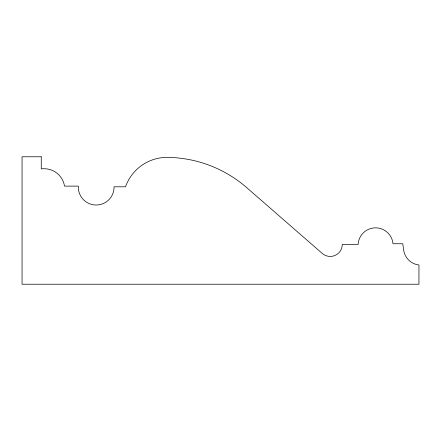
<?xml version="1.0" encoding="UTF-8"?>
<svg xmlns="http://www.w3.org/2000/svg" width="441" height="441" viewBox="0 0 441 441"><rect width="100%" height="100%" fill="white"/><g stroke="black" fill="none" stroke-linecap="round" stroke-linejoin="round"><path stroke-width="0.66" d="M41.261 156.77L22.05 156.77L22.05 284.23L418.95 284.23L418.95 265.002A17.453 17.453 0 0 1 403.851 251.26L402.771 243.752L392.997 243.752A17.486 17.486 0 0 0 375.247 227.843A17.486 17.486 0 0 0 358.12 244.424L342.277 244.424A12.045 12.045 0 0 1 322.316 253.481L245.687 186.747A123.072 123.072 0 0 0 168.848 157.398A44.155 44.155 0 0 0 125.514 186.791L114.059 186.791A17.877 17.877 0 0 1 95.846 205.015A17.877 17.877 0 0 1 78.333 186.119L64.513 186.119A20.644 20.644 0 0 0 41.261 168.914L41.261 156.77"/></g></svg>
